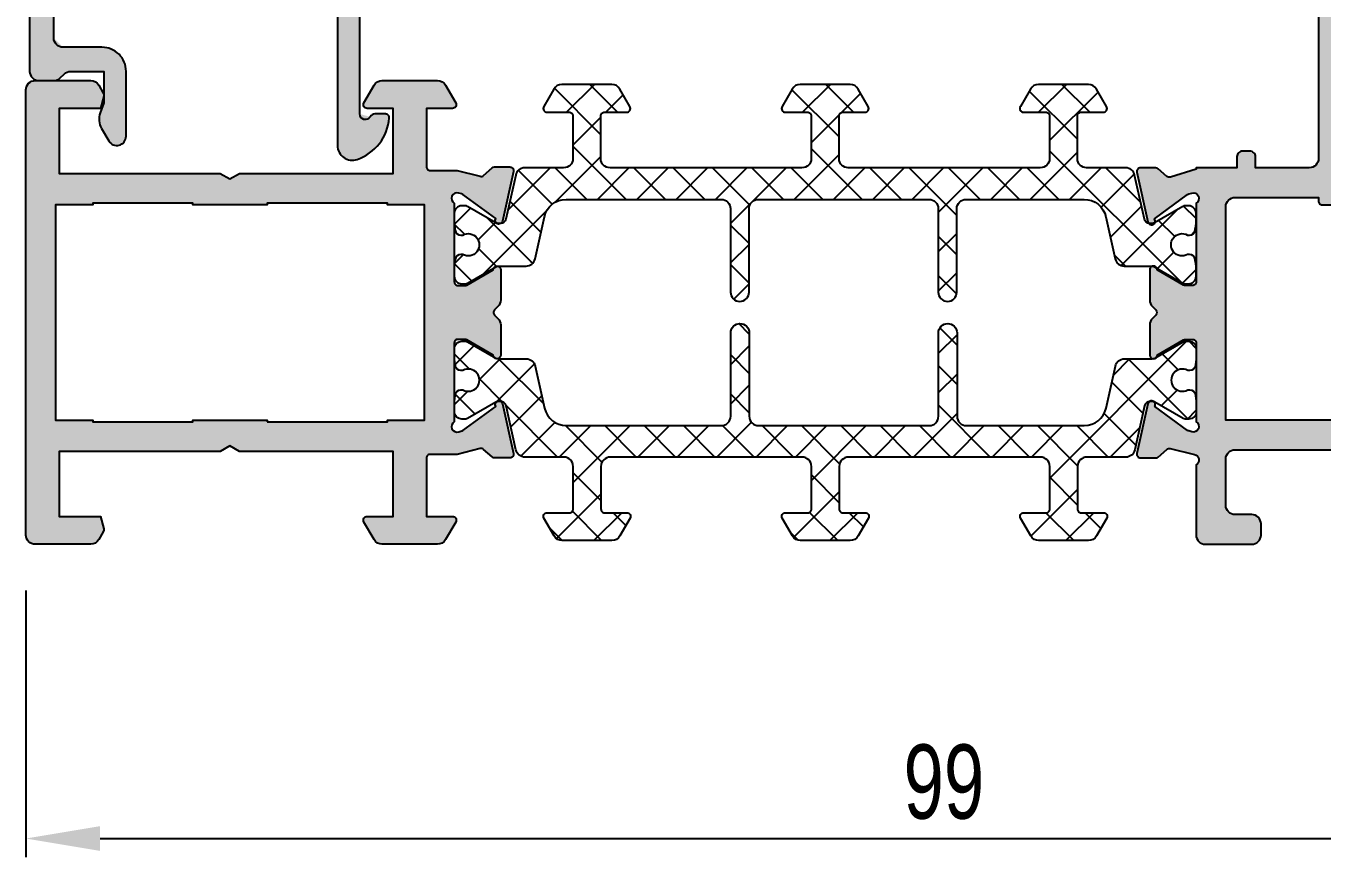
# Model space of a CAD drawing. Header units: millimetres. Extents: x -158 to 6343, y 4572 to 7765.
# Drawn here: x 2903 to 2972.9, y 5448.9 to 5493.7 of the extents above; entities that cross this region are included whole.
import ezdxf

# ---------------------------------------------------------------- set-up
doc = ezdxf.new("R2010")
doc.units = ezdxf.units.MM
doc.header["$LTSCALE"] = 0.2
for name, color, linetype in [('REYNAERS', 7, 'Continuous'), ('RI-DIMENSION', 7, 'Continuous'), ('RI-HATCH-P', 7, 'Continuous'), ('RI-HATCH-PI', 4, 'Continuous'), ('RI-PROFILE', 7, 'Continuous')]:
    doc.layers.add(name, color=color, linetype=linetype)
doc.styles.add('T7', font='arial.ttf', dxfattribs={"width": 0.7})
doc.dimstyles.new('SCHAAL1OP1', dxfattribs={"dimscale": 0, "dimtxt": 2, "dimasz": 2, "dimexe": 0.5, "dimexo": 1.5, "dimgap": 0.5, "dimtad": 1, "dimdec": 1, "dimzin": 9, "dimdsep": 46, "dimtxsty": 'T7', "dimcen": 2.5, "dimclrd": 256, "dimclre": 256, "dimclrt": 256, "dimadec": 1, "dimazin": 2, "dimtfac": 1, "dimtdec": 1, "dimtmove": 0, "dimatfit": 3, "dimfxl": 1, "dimtolj": 1, "dimtzin": 9, "dimlwd": -1, "dimlwe": -1, "dimarcsym": 0})

# ---------------------------------------------------------------- blocks, each defined once
blk = doc.blocks.new('0000773L')
at = {"layer": 'RI-HATCH-PI'}
h = blk.add_hatch(dxfattribs=at)
h.set_pattern_fill('_U', color=256, scale=1.5, angle=45, style=0, double=1, pattern_type=0)
h.set_pattern_definition([(45, (-101.2278, -306.572), (-1.06066, 1.06066), []), (135, (-101.2278, -306.572), (-1.06066, -1.06066), [])])
edge = h.paths.add_edge_path()
edge.add_line((-4.549, 23.604), (-4.549, 20))
edge.add_line((-4.549, 20), (-4.549, 14.4))
edge.add_arc((-4.049, 14.4), 0.5, 179.99991, 269.99991)
edge.add_line((-4.049, 13.9), (0.451, 13.9))
edge.add_arc((0.451, 13.4), 0.5, -0.00009, 89.99991, ccw=False)
edge.add_arc((0.451, 13.4), 0.5, 269.99991, 359.99991, ccw=False)
edge.add_line((0.451, 12.9), (-4.049, 12.9))
edge.add_arc((-4.05, 12.4), 0.5, 89.99848, 179.99849)
edge.add_line((-4.55, 12.4), (-4.55, 6.035))
edge.add_arc((-3.35, 6.035), 1.2, 179.99849, 257.50009)
edge.add_line((-3.609, 4.863), (-1.342, 4.36))
edge.add_arc((-1.451, 3.872), 0.5, 0.02212, 77.50009, ccw=False)
edge.add_line((-0.951, 3.872), (-0.95, 2.386))
edge.add_arc((-0.65, 2.386), 0.3, 180.00009, 210.00009)
edge.add_line((-0.91, 2.236), (-0.027, 0.706))
edge.add_arc((-0.2, 0.606), 0.2, 0.00009, 30.00009, ccw=False)
edge.add_line((0, 0.606), (0, 0.4))
edge.add_arc((-0.4, 0.4), 0.4, -89.99991, 0.00009, ccw=False)
edge.add_line((-0.4, 0), (-0.982, 0))
edge.add_arc((-0.982, 0.2), 0.2, 259.77791, 270.00009, ccw=False)
edge.add_arc((-2.1, -6), 6.1, 79.77791, 82.59369)
edge.add_arc((-1.275, 0.347), 0.3, 180.00009, 262.59369, ccw=False)
edge.add_line((-1.575, 0.347), (-1.575, 0.46))
edge.add_arc((-2.1, 0.75), 0.6, 331.04506, 568.95511)
edge.add_line((-2.625, 0.46), (-2.625, 0.347))
edge.add_arc((-2.925, 0.347), 0.3, -82.59352, 0.00009, ccw=False)
edge.add_arc((-2.1, -6), 6.1, 97.40648, 100.22227)
edge.add_arc((-3.218, 0.2), 0.2, 270.00009, 280.22227, ccw=False)
edge.add_line((-3.218, 0), (-3.8, 0))
edge.add_arc((-3.8, 0.4), 0.4, 180.00009, 270.00009, ccw=False)
edge.add_line((-4.2, 0.4), (-4.2, 0.606))
edge.add_arc((-4, 0.606), 0.2, 150.00009, 180.00009, ccw=False)
edge.add_line((-4.173, 0.706), (-3.29, 2.236))
edge.add_arc((-3.55, 2.386), 0.3, 330.00009, 360.00009)
edge.add_line((-3.25, 2.386), (-3.25, 2.495))
edge.add_arc((-3.55, 2.494), 0.3, 0.1146, 77.50009)
edge.add_line((-3.485, 2.787), (-5.859, 3.313))
edge.add_arc((-5.75, 3.801), 0.5, 180.00009, 257.50009, ccw=False)
edge.add_line((-6.25, 3.801), (-6.249, 5.899))
edge.add_arc((-6.749, 5.899), 0.5, 359.97393, 449.97393)
edge.add_line((-6.749, 6.399), (-9.049, 6.4))
edge.add_arc((-9.049, 6.2), 0.2, 90.00009, 180.00009)
edge.add_line((-9.249, 6.2), (-9.249, 5))
edge.add_arc((-9.449, 5), 0.2, -119.99991, 0.00009, ccw=False)
edge.add_line((-9.549, 4.827), (-10.499, 5.375))
edge.add_arc((-10.249, 5.808), 0.5, 180.00009, 240.00009, ccw=False)
edge.add_line((-10.749, 5.808), (-10.749, 8.492))
edge.add_arc((-10.249, 8.492), 0.5, 120.00009, 180.00009, ccw=False)
edge.add_line((-10.499, 8.925), (-9.549, 9.473))
edge.add_arc((-9.449, 9.3), 0.2, 0.00009, 120.00009, ccw=False)
edge.add_line((-9.249, 9.3), (-9.249, 8.1))
edge.add_arc((-9.049, 8.1), 0.2, 180.00009, 270.00009)
edge.add_line((-9.049, 7.9), (-6.749, 7.9))
edge.add_arc((-6.749, 8.4), 0.5, 270.00009, 360.00009)
edge.add_line((-6.249, 8.4), (-6.249, 18.75))
edge.add_arc((-6.749, 18.75), 0.5, 0.00009, 90.00009)
edge.add_line((-6.749, 19.25), (-9.049, 19.25))
edge.add_arc((-9.049, 19.05), 0.2, 90.00009, 180.00009)
edge.add_line((-9.249, 19.05), (-9.249, 17.85))
edge.add_arc((-9.449, 17.85), 0.2, -119.99991, 0.00009, ccw=False)
edge.add_line((-9.549, 17.677), (-10.499, 18.225))
edge.add_arc((-10.249, 18.658), 0.5, 180.00009, 240.00009, ccw=False)
edge.add_line((-10.749, 18.658), (-10.749, 20))
edge.add_line((-10.749, 20), (-10.749, 21.342))
edge.add_arc((-10.249, 21.342), 0.5, 119.99991, 179.99991, ccw=False)
edge.add_line((-10.499, 21.775), (-9.549, 22.323))
edge.add_arc((-9.449, 22.15), 0.2, -0.00009, 119.99991, ccw=False)
edge.add_line((-9.249, 22.15), (-9.249, 20.95))
edge.add_arc((-9.049, 20.95), 0.2, 179.99991, 269.99991)
edge.add_line((-9.049, 20.75), (-6.749, 20.75))
edge.add_arc((-6.749, 21.25), 0.5, 269.99991, 359.99991)
edge.add_line((-6.249, 21.25), (-6.249, 31.6))
edge.add_arc((-6.749, 31.6), 0.5, 359.99991, 449.99991)
edge.add_line((-6.749, 32.1), (-9.049, 32.1))
edge.add_arc((-9.049, 31.9), 0.2, 89.99991, 179.99991)
edge.add_line((-9.249, 31.9), (-9.249, 30.7))
edge.add_arc((-9.449, 30.7), 0.2, 239.99991, 359.99991, ccw=False)
edge.add_line((-9.549, 30.527), (-10.499, 31.075))
edge.add_arc((-10.249, 31.508), 0.5, 179.99991, 239.99991, ccw=False)
edge.add_line((-10.749, 31.508), (-10.749, 34.192))
edge.add_arc((-10.249, 34.192), 0.5, 119.99991, 179.99991, ccw=False)
edge.add_line((-10.499, 34.625), (-9.549, 35.173))
edge.add_arc((-9.449, 35), 0.2, -0.00009, 119.99991, ccw=False)
edge.add_line((-9.249, 35), (-9.249, 33.8))
edge.add_arc((-9.049, 33.8), 0.2, 179.99991, 269.99991)
edge.add_line((-9.049, 33.6), (-6.75, 33.6))
edge.add_arc((-6.75, 34.1), 0.5, 269.99993, 359.99993)
edge.add_line((-6.25, 34.1), (-6.25, 36.199))
edge.add_arc((-5.75, 36.199), 0.5, 102.49991, 179.99991, ccw=False)
edge.add_line((-5.859, 36.687), (-3.485, 37.213))
edge.add_arc((-3.55, 37.506), 0.3, 282.49991, 359.8854)
edge.add_line((-3.25, 37.506), (-3.25, 37.614))
edge.add_arc((-3.55, 37.614), 0.3, 359.99991, 389.99991)
edge.add_line((-3.29, 37.764), (-4.173, 39.294))
edge.add_arc((-4, 39.394), 0.2, 179.99991, 209.99991, ccw=False)
edge.add_line((-4.2, 39.394), (-4.2, 39.6))
edge.add_arc((-3.8, 39.6), 0.4, 89.99991, 179.99991, ccw=False)
edge.add_line((-3.8, 40), (-3.218, 40))
edge.add_arc((-3.218, 39.8), 0.2, 79.77773, 89.99991, ccw=False)
edge.add_arc((-2.1, 46), 6.1, 259.77773, 262.59352)
edge.add_arc((-2.925, 39.654), 0.3, -0.00009, 82.59352, ccw=False)
edge.add_line((-2.625, 39.654), (-2.625, 39.541))
edge.add_arc((-2.1, 39.25), 0.6, 151.04489, 388.95494)
edge.add_line((-1.575, 39.541), (-1.575, 39.654))
edge.add_arc((-1.275, 39.654), 0.3, 97.40631, 179.99991, ccw=False)
edge.add_arc((-2.1, 46), 6.1, 277.40631, 280.22209)
edge.add_arc((-0.982, 39.8), 0.2, 89.99991, 100.22209, ccw=False)
edge.add_line((-0.982, 40), (-0.4, 40))
edge.add_arc((-0.4, 39.6), 0.4, -0.00009, 89.99991, ccw=False)
edge.add_line((0, 39.6), (0, 39.394))
edge.add_arc((-0.2, 39.394), 0.2, 329.99991, 359.99991, ccw=False)
edge.add_line((-0.027, 39.294), (-0.91, 37.764))
edge.add_arc((-0.65, 37.614), 0.3, 149.99991, 179.99991)
edge.add_line((-0.95, 37.614), (-0.95, 36.128))
edge.add_arc((-1.45, 36.128), 0.5, 282.49991, 359.98197, ccw=False)
edge.add_line((-1.342, 35.64), (-3.609, 35.137))
edge.add_arc((-3.35, 33.966), 1.2, 102.49991, 180.00097)
edge.add_line((-4.55, 33.966), (-4.549, 25.604))
edge.add_arc((-4.049, 25.604), 0.5, 180.00097, 270.00097)
edge.add_line((-4.049, 25.104), (0.451, 25.104))
edge.add_arc((0.451, 24.604), 0.5, -0.00009, 89.99991, ccw=False)
edge.add_arc((0.451, 24.604), 0.5, 269.99991, 359.99991, ccw=False)
edge.add_line((0.451, 24.104), (-4.049, 24.104))
edge.add_arc((-4.049, 23.604), 0.5, 89.99991, 179.99991)
at = {"layer": 'RI-PROFILE', "transparency": 33554687}
blk.add_lwpolyline([(-4.549, 23.604), (-4.549, 20), (-4.549, 14.4, 0.414214), (-4.049, 13.9), (0.451, 13.9, -0.414214), (0.951, 13.4, -0.414214), (0.451, 12.9), (-4.049, 12.9, 0.414214), (-4.55, 12.4), (-4.55, 6.035, 0.351673), (-3.609, 4.863), (-1.342, 4.36, -0.351557), (-0.951, 3.872), (-0.95, 2.386, 0.131652), (-0.91, 2.236), (-0.027, 0.706, -0.131652), (0, 0.606), (0, 0.4, -0.414214), (-0.4, 0), (-0.982, 0, -0.044632), (-1.017, 0.003, 0.012287), (-1.314, 0.049, -0.37684), (-1.575, 0.347), (-1.575, 0.46, 1.69614), (-2.625, 0.46), (-2.625, 0.347, -0.37684), (-2.886, 0.049, 0.012287), (-3.183, 0.003, -0.044632), (-3.218, 0), (-3.8, 0, -0.414214), (-4.2, 0.4), (-4.2, 0.606, -0.131652), (-4.173, 0.706), (-3.29, 2.236, 0.131652), (-3.25, 2.386), (-3.25, 2.495, 0.351104), (-3.485, 2.787), (-5.859, 3.313, -0.351665), (-6.25, 3.801), (-6.249, 5.899, 0.414214), (-6.749, 6.399), (-9.049, 6.4, 0.414214), (-9.249, 6.2), (-9.249, 5, -0.57735), (-9.549, 4.827), (-10.499, 5.375, -0.267949), (-10.749, 5.808), (-10.749, 8.492, -0.267949), (-10.499, 8.925), (-9.549, 9.473, -0.57735), (-9.249, 9.3), (-9.249, 8.1, 0.414214), (-9.049, 7.9), (-6.749, 7.9, 0.414214), (-6.249, 8.4), (-6.249, 18.75, 0.414214), (-6.749, 19.25), (-9.049, 19.25, 0.414214), (-9.249, 19.05), (-9.249, 17.85, -0.57735), (-9.549, 17.677), (-10.499, 18.225, -0.267949), (-10.749, 18.658), (-10.749, 20), (-10.749, 21.342, -0.267949), (-10.499, 21.775), (-9.549, 22.323, -0.57735), (-9.249, 22.15), (-9.249, 20.95, 0.414214), (-9.049, 20.75), (-6.749, 20.75, 0.414214), (-6.249, 21.25), (-6.249, 31.6, 0.414214), (-6.749, 32.1), (-9.049, 32.1, 0.414214), (-9.249, 31.9), (-9.249, 30.7, -0.57735), (-9.549, 30.527), (-10.499, 31.075, -0.267949), (-10.749, 31.508), (-10.749, 34.192, -0.267949), (-10.499, 34.625), (-9.549, 35.173, -0.57735), (-9.249, 35), (-9.249, 33.8, 0.414214), (-9.049, 33.6), (-6.75, 33.6, 0.414214), (-6.25, 34.1), (-6.25, 36.199, -0.351665), (-5.859, 36.687), (-3.485, 37.213, 0.351104), (-3.25, 37.506), (-3.25, 37.614, 0.131652), (-3.29, 37.764), (-4.173, 39.294, -0.131652), (-4.2, 39.394), (-4.2, 39.6, -0.414214), (-3.8, 40), (-3.218, 40, -0.044632), (-3.183, 39.997, 0.012287), (-2.886, 39.951, -0.37684), (-2.625, 39.654), (-2.625, 39.541, 1.69614), (-1.575, 39.541), (-1.575, 39.654, -0.37684), (-1.314, 39.951, 0.012287), (-1.017, 39.997, -0.044632), (-0.982, 40), (-0.4, 40, -0.414214), (0, 39.6), (0, 39.394, -0.131652), (-0.027, 39.294), (-0.91, 37.764, 0.131652), (-0.95, 37.614), (-0.95, 36.128, -0.351577), (-1.342, 35.64), (-3.609, 35.137, 0.35167), (-4.55, 33.966), (-4.549, 25.604, 0.414214), (-4.049, 25.104), (0.451, 25.104, -0.414214), (0.951, 24.604, -0.414214), (0.451, 24.104), (-4.049, 24.104, 0.414214)], format="xyb", close=True, dxfattribs=at)
blk = doc.blocks.new('0000773R')
at = {"layer": 'RI-HATCH-PI'}
h = blk.add_hatch(dxfattribs=at)
h.set_pattern_fill('_U', color=256, scale=1.5, angle=225, style=0, double=1, pattern_type=0)
h.set_pattern_definition([(225, (101.2278, 346.5722), (1.06066, -1.06066), []), (315, (101.2278, 346.5722), (1.06066, 1.06066), [])])
edge = h.paths.add_edge_path()
edge.add_line((4.549, 16.397), (4.549, 20))
edge.add_line((4.549, 20), (4.549, 25.6))
edge.add_arc((4.049, 25.6), 0.5, 359.99991, 449.99991)
edge.add_line((4.049, 26.1), (-0.451, 26.1))
edge.add_arc((-0.451, 26.6), 0.5, 179.99991, 269.99991, ccw=False)
edge.add_arc((-0.451, 26.6), 0.5, 89.99991, 179.99991, ccw=False)
edge.add_line((-0.451, 27.1), (4.049, 27.1))
edge.add_arc((4.05, 27.6), 0.5, 269.99848, 359.99849)
edge.add_line((4.55, 27.6), (4.55, 33.966))
edge.add_arc((3.35, 33.966), 1.2, 359.99849, 437.50009)
edge.add_line((3.609, 35.137), (1.342, 35.64))
edge.add_arc((1.451, 36.128), 0.5, 180.02212, 257.50009, ccw=False)
edge.add_line((0.951, 36.128), (0.95, 37.614))
edge.add_arc((0.65, 37.614), 0.3, 0.00009, 30.00009)
edge.add_line((0.91, 37.764), (0.027, 39.294))
edge.add_arc((0.2, 39.394), 0.2, 180.00009, 210.00009, ccw=False)
edge.add_line((0, 39.394), (0, 39.6))
edge.add_arc((0.4, 39.6), 0.4, 90.00009, 180.00009, ccw=False)
edge.add_line((0.4, 40), (0.982, 40))
edge.add_arc((0.982, 39.8), 0.2, 79.77791, 90.00009, ccw=False)
edge.add_arc((2.1, 46), 6.1, 259.77791, 262.59369)
edge.add_arc((1.275, 39.654), 0.3, 0.00009, 82.59369, ccw=False)
edge.add_line((1.575, 39.654), (1.575, 39.541))
edge.add_arc((2.1, 39.25), 0.6, 151.04506, 388.95511)
edge.add_line((2.625, 39.541), (2.625, 39.654))
edge.add_arc((2.925, 39.654), 0.3, 97.40648, 180.00009, ccw=False)
edge.add_arc((2.1, 46), 6.1, 277.40648, 280.22227)
edge.add_arc((3.218, 39.8), 0.2, 90.00009, 100.22227, ccw=False)
edge.add_line((3.218, 40), (3.8, 40))
edge.add_arc((3.8, 39.6), 0.4, 0.00009, 90.00009, ccw=False)
edge.add_line((4.2, 39.6), (4.2, 39.394))
edge.add_arc((4, 39.394), 0.2, -29.99991, 0.00009, ccw=False)
edge.add_line((4.173, 39.294), (3.29, 37.764))
edge.add_arc((3.55, 37.614), 0.3, 150.00009, 180.00009)
edge.add_line((3.25, 37.614), (3.25, 37.506))
edge.add_arc((3.55, 37.506), 0.3, 180.1146, 257.50009)
edge.add_line((3.485, 37.213), (5.859, 36.687))
edge.add_arc((5.75, 36.199), 0.5, 0.00009, 77.50009, ccw=False)
edge.add_line((6.25, 36.199), (6.249, 34.101))
edge.add_arc((6.749, 34.101), 0.5, 179.97393, 269.97393)
edge.add_line((6.749, 33.601), (9.049, 33.6))
edge.add_arc((9.049, 33.8), 0.2, 270.00009, 360.00009)
edge.add_line((9.249, 33.8), (9.249, 35))
edge.add_arc((9.449, 35), 0.2, 60.00009, 180.00009, ccw=False)
edge.add_line((9.549, 35.173), (10.499, 34.625))
edge.add_arc((10.249, 34.192), 0.5, 0.00009, 60.00009, ccw=False)
edge.add_line((10.749, 34.192), (10.749, 31.508))
edge.add_arc((10.249, 31.508), 0.5, -59.99991, 0.00009, ccw=False)
edge.add_line((10.499, 31.075), (9.549, 30.527))
edge.add_arc((9.449, 30.7), 0.2, 180.00009, 300.00009, ccw=False)
edge.add_line((9.249, 30.7), (9.249, 31.9))
edge.add_arc((9.049, 31.9), 0.2, 0.00009, 90.00009)
edge.add_line((9.049, 32.1), (6.749, 32.1))
edge.add_arc((6.749, 31.6), 0.5, 90.00009, 180.00009)
edge.add_line((6.249, 31.6), (6.249, 21.25))
edge.add_arc((6.749, 21.25), 0.5, 180.00009, 270.00009)
edge.add_line((6.749, 20.75), (9.049, 20.75))
edge.add_arc((9.049, 20.95), 0.2, 270.00009, 360.00009)
edge.add_line((9.249, 20.95), (9.249, 22.15))
edge.add_arc((9.449, 22.15), 0.2, 60.00009, 180.00009, ccw=False)
edge.add_line((9.549, 22.323), (10.499, 21.775))
edge.add_arc((10.249, 21.342), 0.5, 0.00009, 60.00009, ccw=False)
edge.add_line((10.749, 21.342), (10.749, 20))
edge.add_line((10.749, 20), (10.749, 18.658))
edge.add_arc((10.249, 18.658), 0.5, 299.99991, 359.99991, ccw=False)
edge.add_line((10.499, 18.225), (9.549, 17.677))
edge.add_arc((9.449, 17.85), 0.2, 179.99991, 299.99991, ccw=False)
edge.add_line((9.249, 17.85), (9.249, 19.05))
edge.add_arc((9.049, 19.05), 0.2, 359.99991, 449.99991)
edge.add_line((9.049, 19.25), (6.749, 19.25))
edge.add_arc((6.749, 18.75), 0.5, 89.99991, 179.99991)
edge.add_line((6.249, 18.75), (6.249, 8.4))
edge.add_arc((6.749, 8.4), 0.5, 179.99991, 269.99991)
edge.add_line((6.749, 7.9), (9.049, 7.9))
edge.add_arc((9.049, 8.1), 0.2, 269.99991, 359.99991)
edge.add_line((9.249, 8.1), (9.249, 9.3))
edge.add_arc((9.449, 9.3), 0.2, 59.99991, 179.99991, ccw=False)
edge.add_line((9.549, 9.473), (10.499, 8.925))
edge.add_arc((10.249, 8.492), 0.5, -0.00009, 59.99991, ccw=False)
edge.add_line((10.749, 8.492), (10.749, 5.808))
edge.add_arc((10.249, 5.808), 0.5, 299.99991, 359.99991, ccw=False)
edge.add_line((10.499, 5.375), (9.549, 4.827))
edge.add_arc((9.449, 5), 0.2, 179.99991, 299.99991, ccw=False)
edge.add_line((9.249, 5), (9.249, 6.2))
edge.add_arc((9.049, 6.2), 0.2, 359.99991, 449.99991)
edge.add_line((9.049, 6.4), (6.75, 6.4))
edge.add_arc((6.75, 5.9), 0.5, 89.99993, 179.99993)
edge.add_line((6.25, 5.9), (6.25, 3.801))
edge.add_arc((5.75, 3.801), 0.5, 282.49991, 359.99991, ccw=False)
edge.add_line((5.859, 3.313), (3.485, 2.787))
edge.add_arc((3.55, 2.494), 0.3, 102.49991, 179.8854)
edge.add_line((3.25, 2.495), (3.25, 2.386))
edge.add_arc((3.55, 2.386), 0.3, 179.99991, 209.99991)
edge.add_line((3.29, 2.236), (4.173, 0.706))
edge.add_arc((4, 0.606), 0.2, -0.00009, 29.99991, ccw=False)
edge.add_line((4.2, 0.606), (4.2, 0.4))
edge.add_arc((3.8, 0.4), 0.4, 269.99991, 359.99991, ccw=False)
edge.add_line((3.8, 0), (3.218, 0))
edge.add_arc((3.218, 0.2), 0.2, 259.77773, 269.99991, ccw=False)
edge.add_arc((2.1, -6), 6.1, 79.77773, 82.59352)
edge.add_arc((2.925, 0.347), 0.3, 179.99991, 262.59352, ccw=False)
edge.add_line((2.625, 0.347), (2.625, 0.46))
edge.add_arc((2.1, 0.75), 0.6, 331.04489, 568.95494)
edge.add_line((1.575, 0.46), (1.575, 0.347))
edge.add_arc((1.275, 0.347), 0.3, 277.40631, 359.99991, ccw=False)
edge.add_arc((2.1, -6), 6.1, 97.40631, 100.22209)
edge.add_arc((0.982, 0.2), 0.2, 269.99991, 280.22209, ccw=False)
edge.add_line((0.982, 0), (0.4, 0))
edge.add_arc((0.4, 0.4), 0.4, 179.99991, 269.99991, ccw=False)
edge.add_line((0, 0.4), (0, 0.606))
edge.add_arc((0.2, 0.606), 0.2, 149.99991, 179.99991, ccw=False)
edge.add_line((0.027, 0.706), (0.91, 2.236))
edge.add_arc((0.65, 2.386), 0.3, 329.99991, 359.99991)
edge.add_line((0.95, 2.386), (0.95, 3.872))
edge.add_arc((1.45, 3.872), 0.5, 102.49991, 179.98197, ccw=False)
edge.add_line((1.342, 4.36), (3.609, 4.863))
edge.add_arc((3.35, 6.035), 1.2, 282.49991, 360.00097)
edge.add_line((4.55, 6.035), (4.549, 14.397))
edge.add_arc((4.049, 14.397), 0.5, 0.00097, 90.00097)
edge.add_line((4.049, 14.897), (-0.451, 14.897))
edge.add_arc((-0.451, 15.397), 0.5, 179.99991, 269.99991, ccw=False)
edge.add_arc((-0.451, 15.397), 0.5, 89.99991, 179.99991, ccw=False)
edge.add_line((-0.451, 15.897), (4.049, 15.897))
edge.add_arc((4.049, 16.397), 0.5, 269.99991, 359.99991)
at = {"layer": 'RI-PROFILE', "transparency": 33554687}
blk.add_lwpolyline([(4.549, 16.397), (4.549, 20), (4.549, 25.6, 0.414214), (4.049, 26.1), (-0.451, 26.1, -0.414214), (-0.951, 26.6, -0.414214), (-0.451, 27.1), (4.049, 27.1, 0.414214), (4.55, 27.6), (4.55, 33.966, 0.351673), (3.609, 35.137), (1.342, 35.64, -0.351557), (0.951, 36.128), (0.95, 37.614, 0.131652), (0.91, 37.764), (0.027, 39.294, -0.131652), (0, 39.394), (0, 39.6, -0.414214), (0.4, 40), (0.982, 40, -0.044632), (1.017, 39.997, 0.012287), (1.314, 39.951, -0.37684), (1.575, 39.654), (1.575, 39.541, 1.69614), (2.625, 39.541), (2.625, 39.654, -0.37684), (2.886, 39.951, 0.012287), (3.183, 39.997, -0.044632), (3.218, 40), (3.8, 40, -0.414214), (4.2, 39.6), (4.2, 39.394, -0.131652), (4.173, 39.294), (3.29, 37.764, 0.131652), (3.25, 37.614), (3.25, 37.506, 0.351104), (3.485, 37.213), (5.859, 36.687, -0.351665), (6.25, 36.199), (6.249, 34.101, 0.414214), (6.749, 33.601), (9.049, 33.6, 0.414214), (9.249, 33.8), (9.249, 35, -0.57735), (9.549, 35.173), (10.499, 34.625, -0.267949), (10.749, 34.192), (10.749, 31.508, -0.267949), (10.499, 31.075), (9.549, 30.527, -0.57735), (9.249, 30.7), (9.249, 31.9, 0.414214), (9.049, 32.1), (6.749, 32.1, 0.414214), (6.249, 31.6), (6.249, 21.25, 0.414214), (6.749, 20.75), (9.049, 20.75, 0.414214), (9.249, 20.95), (9.249, 22.15, -0.57735), (9.549, 22.323), (10.499, 21.775, -0.267949), (10.749, 21.342), (10.749, 20), (10.749, 18.658, -0.267949), (10.499, 18.225), (9.549, 17.677, -0.57735), (9.249, 17.85), (9.249, 19.05, 0.414214), (9.049, 19.25), (6.749, 19.25, 0.414214), (6.249, 18.75), (6.249, 8.4, 0.414214), (6.749, 7.9), (9.049, 7.9, 0.414214), (9.249, 8.1), (9.249, 9.3, -0.57735), (9.549, 9.473), (10.499, 8.925, -0.267949), (10.749, 8.492), (10.749, 5.808, -0.267949), (10.499, 5.375), (9.549, 4.827, -0.57735), (9.249, 5), (9.249, 6.2, 0.414214), (9.049, 6.4), (6.75, 6.4, 0.414214), (6.25, 5.9), (6.25, 3.801, -0.351665), (5.859, 3.313), (3.485, 2.787, 0.351104), (3.25, 2.495), (3.25, 2.386, 0.131652), (3.29, 2.236), (4.173, 0.706, -0.131652), (4.2, 0.606), (4.2, 0.4, -0.414214), (3.8, 0), (3.218, 0, -0.044632), (3.183, 0.003, 0.012287), (2.886, 0.049, -0.37684), (2.625, 0.347), (2.625, 0.46, 1.69614), (1.575, 0.46), (1.575, 0.347, -0.37684), (1.314, 0.049, 0.012287), (1.017, 0.003, -0.044632), (0.982, 0), (0.4, 0, -0.414214), (0, 0.4), (0, 0.606, -0.131652), (0.027, 0.706), (0.91, 2.236, 0.131652), (0.95, 2.386), (0.95, 3.872, -0.351577), (1.342, 4.36), (3.609, 4.863, 0.35167), (4.55, 6.035), (4.549, 14.397, 0.414214), (4.049, 14.897), (-0.451, 14.897, -0.414214), (-0.951, 15.397, -0.414214), (-0.451, 15.897), (4.049, 15.897, 0.414214)], format="xyb", close=True, dxfattribs=at)
blk = doc.blocks.new('4I30136')
at = {"layer": 'RI-PROFILE'}
blk.add_lwpolyline([(1.773, -2.354), (1.592, -2.173, 0.414214), (1.309, -2.173), (1.128, -2.354, -0.198912), (0.775, -2.5), (-0.85, -2.5, -1), (-0.85, -2.1), (-0.027, -0.674, 0.131652), (0, -0.574), (0, -0.2, 0.414214), (-0.2, 0), (-4.44, 0, 0.892534), (-4.987, -0.238), (-4.938, -0.397, 0.083094), (-4.909, -0.456), (-3.619, -2.231, -1.178332), (-3.472, -2.597), (-6.151, -3.191, -0.479656), (-6.395, -2.996), (-6.395, -2.172, -0.185256), (-6.343, -2.038), (-5.932, -1.581, 0.263193), (-5.89, -1.389), (-6.2, -0.15), (-6.2, 1.3, 0.414214), (-6.4, 1.5), (-9.55, 1.5), (-9.55, 0.1, -0.57735), (-9.85, -0.074), (-10.8, 0.475, -0.267949), (-11.05, 0.908), (-11.05, 3.891, -0.267949), (-10.8, 4.324), (-9.85, 4.873, -0.57735), (-9.55, 4.7), (-9.55, 3.3), (-6.05, 3.3), (-6.05, 11.58), (-5.75, 12.1), (-6.05, 12.619), (-6.05, 21.3), (-9.55, 21.3), (-9.55, 19.086), (-10.219, 18.906, -0.198912), (-10.371, 18.926), (-10.8, 19.174, -0.267949), (-11.05, 19.607), (-11.05, 22.6, -0.414214), (-10.55, 23.1), (13.45, 23.1, -0.414214), (13.95, 22.6), (13.95, 19.607, -0.267949), (13.7, 19.174), (13.272, 18.926, -0.198912), (13.12, 18.906), (12.45, 19.086), (12.45, 21.3), (8.95, 21.3), (8.95, 12.619), (8.65, 12.1), (8.95, 11.58), (8.95, 3.3), (12.45, 3.3), (12.45, 4.7, -0.57735), (12.75, 4.873), (13.7, 4.324, -0.267949), (13.95, 3.891), (13.95, 0.908, -0.267949), (13.7, 0.475), (12.75, -0.074, -0.57735), (12.45, 0.1), (12.45, 1.5), (9.301, 1.5, 0.414214), (9.101, 1.3), (9.101, -0.15), (8.791, -1.389, 0.263193), (8.833, -1.581), (9.244, -2.038, -0.185256), (9.296, -2.172), (9.296, -2.996, -0.479656), (9.052, -3.191), (6.373, -2.597, -1.178332), (6.52, -2.231), (7.81, -0.456, 0.083094), (7.839, -0.397), (7.888, -0.238, 0.892534), (7.341, 0), (3.101, 0, 0.414214), (2.901, -0.2), (2.901, -0.574, 0.131652), (2.928, -0.674), (3.751, -2.1, -1), (3.751, -2.5), (2.126, -2.5, -0.198912)], format="xyb", close=True, dxfattribs=at)
blk.add_lwpolyline([(-4.45, 10.1), (-4.45, 3.6), (-4.35, 3.6), (-4.35, 1.6), (7.25, 1.6), (7.25, 3.6), (7.35, 3.6), (7.35, 10.1), (7.25, 10.1), (7.25, 14.1), (7.35, 14.1), (7.35, 19.5), (7.25, 19.5), (7.25, 21.5), (-4.35, 21.5), (-4.35, 19.5), (-4.45, 19.5), (-4.45, 14.1), (-4.35, 14.1), (-4.35, 10.1)], close=True, dxfattribs=at)
blk = doc.blocks.new('4E30236')
at = {"layer": 'RI-PROFILE'}
for points in [[(28.437, 36.138, -0.892534), (27.891, 35.9), (23.651, 35.9, -0.414214), (23.45, 36.1), (23.45, 36.473, -0.131652), (23.477, 36.573), (24.301, 38, 1.000004), (24.301, 38.4), (22.676, 38.4, 0.198912), (22.322, 38.253), (22.141, 38.073, -0.414213), (21.859, 38.073), (21.678, 38.253, 0.198912), (21.324, 38.4), (19.699, 38.4, 1), (19.699, 38), (20.523, 36.573, -0.131652), (20.55, 36.473), (20.55, 36.1, -0.414214), (20.35, 35.9), (16.109, 35.9, -0.892534), (15.563, 36.138), (15.611, 36.297, -0.083094), (15.641, 36.356), (16.93, 38.131, 1.178332), (17.077, 38.497), (14.398, 39.091, 0.479656), (14.155, 38.896), (14.155, 38.072, 0.185256), (14.206, 37.938), (14.617, 37.481, -0.247811), (14.663, 37.3), (14.341, 35.979, -0.676473), (13.79, 35.9), (10, 35.9, 0.414214), (9.5, 35.4), (9.5, 32.9, 0.414214), (10, 32.4), (10.6, 32.4, 0.414214), (11.1, 32.9), (11.1, 33.8, -0.414214), (11.6, 34.3), (14.1, 34.3, -0.414214), (14.6, 33.8), (14.6, 12.5, -0.414214), (14.1, 12), (7.9, 12), (6.1, 12, 0.414214), (5.7, 11.6), (5.7, 11.2), (6.7, 11.2), (6.7, 9.5, -0.414214), (6.2, 9), (1.7, 9, -0.414214), (1.2, 9.5), (1.2, 11.2), (2.2, 11.2), (2.2, 11.6, 0.414214), (1.8, 12), (0.5, 12, 0.414214), (0, 11.5), (0, 0.5, 0.414214), (0.5, 0), (30.777, 0, 0.295071), (31.233, 0.295), (41.369, 22.805, -0.295071), (41.825, 23.1), (47.5, 23.1, 0.414214), (48, 23.6), (48, 33.2, 0.414214), (47.5, 33.7), (46.2, 33.7, 0.414214), (45.8, 33.3), (45.8, 32.9), (46.8, 32.9), (46.8, 31.2, -0.414214), (46.3, 30.7), (41.8, 30.7, -0.414214), (41.3, 31.2), (41.3, 32.9), (42.3, 32.9), (42.3, 33.3, 0.414214), (41.9, 33.7), (39.9, 33.7, 0.414214), (39.4, 33.2), (39.4, 32.7), (40.3, 32.7), (40.3, 29.8, -0.414214), (39.8, 29.3), (30.3, 29.3, -0.414214), (29.8, 29.8), (29.8, 32.7), (30.4, 32.7, 0.414214), (30.7, 33), (30.7, 33.4, 0.414214), (30.4, 33.7), (29.8, 33.7), (29.8, 35.9), (29.72, 35.9), (29.296, 37.289, -0.263193), (29.338, 37.481), (29.749, 37.938, 0.185256), (29.8, 38.072), (29.8, 38.896, 0.479656), (29.557, 39.091), (26.878, 38.497, 1.292773), (27.054, 38.152), (28.359, 36.356, -0.083094), (28.389, 36.297)], [(27.8, 29.1), (27.8, 27.9, 0.414214), (28, 27.7), (40.3, 27.7, 0.414214), (41.3, 28.7), (41.3, 28.8, -0.414214), (41.8, 29.3), (46.4, 29.3), (46.4, 25.2, -0.414214), (45.9, 24.7), (40.79, 24.7, 0.295071), (40.334, 24.405), (30.929, 3.518, -0.808046), (29.4, 3.847), (29.4, 5.2, 0.414214), (28.4, 6.2), (27.8, 6.2), (27.8, 1.6), (16.2, 1.6), (16.2, 34.3), (27.7, 34.3, -0.414214), (28.2, 33.8), (28.2, 29.3), (28, 29.3, 0.414214)], [(8.3, 9.1, -0.414214), (6.8, 7.6), (2.1, 7.6, 0.414214), (1.6, 7.1), (1.6, 2.1, 0.414214), (2.1, 1.6), (14.1, 1.6, 0.414214), (14.6, 2.1), (14.6, 9.9, 0.414214), (14.1, 10.4), (8.3, 10.4)]]:
    blk.add_lwpolyline(points, format="xyb", close=True, dxfattribs=at)
blk = doc.blocks.new('4030236B')
for name, p in [('4I30136', (20.55, 75.9)), ('0000773L', (20.449, 35.893)), ('4E30236', (0, 0))]:
    blk.add_blockref(name, p)
at = {"xscale": -1, "rotation": 180}
blk.add_blockref('0000773R', (23.548, 75.904), dxfattribs=at)
blk = doc.blocks.new('4030236 NL')
at = {"layer": 'REYNAERS'}
h = blk.add_hatch(color=256, dxfattribs=at)
h.dxf.hatch_style = 1
edge = h.paths.add_edge_path()
edge.add_arc((18.65, 36.049), 0.3, -150, 17, ccw=False)
edge.add_line((18.391, 35.899), (14.151, 35.899))
edge.add_arc((14.151, 36.099), 0.2, 180, 270, ccw=False)
edge.add_line((13.95, 36.099), (13.95, 36.473))
edge.add_arc((14.15, 36.473), 0.2, 150, 180, ccw=False)
edge.add_line((13.977, 36.573), (14.801, 37.999))
edge.add_arc((14.801, 38.199), 0.2, 269.99951, 450)
edge.add_line((14.801, 38.399), (13.176, 38.399))
edge.add_arc((13.176, 37.899), 0.5, 90, 134.99998)
edge.add_line((12.822, 38.253), (12.641, 38.072))
edge.add_arc((12.5, 38.213), 0.2, 225, 314.99998, ccw=False)
edge.add_line((12.359, 38.072), (12.178, 38.253))
edge.add_arc((11.824, 37.899), 0.5, 45, 90)
edge.add_line((11.824, 38.399), (10.199, 38.399))
edge.add_arc((10.199, 38.199), 0.2, 90, 270)
edge.add_line((10.199, 37.999), (11.023, 36.573))
edge.add_arc((10.849, 36.473), 0.2, 0, 30, ccw=False)
edge.add_line((11.049, 36.473), (11.049, 36.099))
edge.add_arc((10.849, 36.099), 0.2, -90, 0, ccw=False)
edge.add_line((10.849, 35.899), (6.609, 35.899))
edge.add_arc((6.349, 36.049), 0.3, 163, 330, ccw=False)
edge.add_line((6.063, 36.137), (6.111, 36.296))
edge.add_arc((6.303, 36.238), 0.2, 144, 163, ccw=False)
edge.add_line((6.141, 36.355), (7.43, 38.13))
edge.add_arc((7.534, 38.301), 0.2, 238.77942, 437.5)
edge.add_line((7.577, 38.496), (4.898, 39.09))
edge.add_arc((4.855, 38.895), 0.2, 77.5, 180)
edge.add_line((4.655, 38.895), (4.655, 38.071))
edge.add_arc((4.855, 38.071), 0.2, 180, 221.98169)
edge.add_line((4.706, 37.937), (5.117, 37.48))
edge.add_arc((4.968, 37.346), 0.2, -13.69081, 41.98169, ccw=False)
edge.add_line((5.163, 37.299), (4.841, 35.978))
edge.add_arc((4.549, 36.049), 0.3, 210, 346.30919, ccw=False)
edge.add_line((4.29, 35.899), (0.5, 35.899))
edge.add_arc((0.5, 35.399), 0.5, 90, 180)
edge.add_line((0, 35.399), (0, 32.899))
edge.add_arc((0.5, 32.899), 0.5, 180, 270)
edge.add_line((0.5, 32.399), (1.1, 32.399))
edge.add_arc((1.1, 32.899), 0.5, 270, 360)
edge.add_line((1.6, 32.899), (1.6, 33.799))
edge.add_arc((2.1, 33.799), 0.5, 90, 180, ccw=False)
edge.add_line((2.1, 34.299), (4.6, 34.299))
edge.add_arc((4.6, 33.799), 0.5, 0, 90, ccw=False)
edge.add_line((5.1, 33.799), (5.1, 12.499))
edge.add_arc((4.6, 12.499), 0.5, -90, 0, ccw=False)
edge.add_line((4.6, 11.999), (-1.6, 11.999))
edge.add_line((-1.6, 11.999), (-3.4, 11.999))
edge.add_arc((-3.4, 11.599), 0.4, 90, 180)
edge.add_line((-3.8, 11.599), (-3.8, 11.199))
edge.add_line((-3.8, 11.199), (-2.8, 11.199))
edge.add_line((-2.8, 11.199), (-2.8, 9.499))
edge.add_arc((-3.3, 9.499), 0.5, 270, 360, ccw=False)
edge.add_line((-3.3, 8.999), (-7.8, 8.999))
edge.add_arc((-7.8, 9.499), 0.5, 180, 270, ccw=False)
edge.add_line((-8.3, 9.499), (-8.3, 11.199))
edge.add_line((-8.3, 11.199), (-7.3, 11.199))
edge.add_line((-7.3, 11.199), (-7.3, 11.599))
edge.add_arc((-7.7, 11.599), 0.4, 0, 90)
edge.add_line((-7.7, 11.999), (-9, 11.999))
edge.add_arc((-9, 11.499), 0.5, 90, 180)
edge.add_line((-9.5, 11.499), (-9.5, 0.499))
edge.add_arc((-9, 0.499), 0.5, 180, 270)
edge.add_line((-9, -0.001), (21.277, -0.001))
edge.add_arc((21.277, 0.499), 0.5, 270, 335.75926)
edge.add_line((21.733, 0.294), (31.869, 22.805))
edge.add_arc((32.325, 22.599), 0.5, 90, 155.75926, ccw=False)
edge.add_line((32.325, 23.099), (38, 23.099))
edge.add_arc((38, 23.599), 0.5, 270, 360)
edge.add_line((38.5, 23.599), (38.5, 33.199))
edge.add_arc((38, 33.199), 0.5, 0, 90)
edge.add_line((38, 33.699), (36.7, 33.699))
edge.add_arc((36.7, 33.299), 0.4, 90, 180)
edge.add_line((36.3, 33.299), (36.3, 32.899))
edge.add_line((36.3, 32.899), (37.3, 32.899))
edge.add_line((37.3, 32.899), (37.3, 31.199))
edge.add_arc((36.8, 31.199), 0.5, -90, 0, ccw=False)
edge.add_line((36.8, 30.699), (32.3, 30.699))
edge.add_arc((32.3, 31.199), 0.5, 180, 270, ccw=False)
edge.add_line((31.8, 31.199), (31.8, 32.899))
edge.add_line((31.8, 32.899), (32.8, 32.899))
edge.add_line((32.8, 32.899), (32.8, 33.299))
edge.add_arc((32.4, 33.299), 0.4, 0, 90)
edge.add_line((32.4, 33.699), (30.4, 33.699))
edge.add_arc((30.4, 33.199), 0.5, 90, 180)
edge.add_line((29.9, 33.199), (29.9, 32.699))
edge.add_line((29.9, 32.699), (30.8, 32.699))
edge.add_line((30.8, 32.699), (30.8, 29.799))
edge.add_arc((30.3, 29.799), 0.5, -90, 0, ccw=False)
edge.add_line((30.3, 29.299), (20.8, 29.299))
edge.add_arc((20.8, 29.799), 0.5, 180, 270, ccw=False)
edge.add_line((20.3, 29.799), (20.3, 32.699))
edge.add_line((20.3, 32.699), (20.9, 32.699))
edge.add_arc((20.9, 32.999), 0.3, 270, 360)
edge.add_line((21.2, 32.999), (21.2, 33.399))
edge.add_arc((20.9, 33.399), 0.3, 0, 90)
edge.add_line((20.9, 33.699), (20.3, 33.699))
edge.add_line((20.3, 33.699), (20.3, 35.899))
edge.add_line((20.3, 35.899), (20.22, 35.899))
edge.add_line((20.22, 35.899), (19.796, 37.288))
edge.add_arc((19.987, 37.346), 0.2, 138.01831, 197, ccw=False)
edge.add_line((19.838, 37.48), (20.249, 37.937))
edge.add_arc((20.1, 38.071), 0.2, 318.01831, 360)
edge.add_line((20.3, 38.071), (20.3, 38.895))
edge.add_arc((20.1, 38.895), 0.2, 0, 102.5)
edge.add_line((20.057, 39.09), (17.378, 38.496))
edge.add_arc((17.421, 38.301), 0.2, 102.5, 311.60775)
edge.add_line((17.554, 38.152), (18.859, 36.355))
edge.add_arc((18.697, 36.238), 0.2, 17, 36, ccw=False)
edge.add_line((18.889, 36.296), (18.937, 36.137))
edge = h.paths.add_edge_path(flags=16)
edge.add_line((18.3, 29.099), (18.3, 27.899))
edge.add_arc((18.5, 27.899), 0.2, 180, 270)
edge.add_line((18.5, 27.699), (30.8, 27.699))
edge.add_arc((30.8, 28.699), 1, 270, 360)
edge.add_line((31.8, 28.699), (31.8, 28.799))
edge.add_arc((32.3, 28.799), 0.5, 90, 180, ccw=False)
edge.add_line((32.3, 29.299), (36.9, 29.299))
edge.add_line((36.9, 29.299), (36.9, 25.199))
edge.add_arc((36.4, 25.199), 0.5, -90, 0, ccw=False)
edge.add_line((36.4, 24.699), (31.29, 24.699))
edge.add_arc((31.29, 24.199), 0.5, 90, 155.75926)
edge.add_line((30.834, 24.405), (21.429, 3.518))
edge.add_arc((20.7, 3.846), 0.8, 180, 335.75926, ccw=False)
edge.add_line((19.9, 3.846), (19.9, 5.199))
edge.add_arc((18.9, 5.199), 1, 0, 90)
edge.add_line((18.9, 6.199), (18.3, 6.199))
edge.add_line((18.3, 6.199), (18.3, 1.599))
edge.add_line((18.3, 1.599), (6.7, 1.599))
edge.add_line((6.7, 1.599), (6.7, 34.299))
edge.add_line((6.7, 34.299), (18.2, 34.299))
edge.add_arc((18.2, 33.799), 0.5, 0, 90, ccw=False)
edge.add_line((18.7, 33.799), (18.7, 29.299))
edge.add_line((18.7, 29.299), (18.5, 29.299))
edge.add_arc((18.5, 29.099), 0.2, 90, 180)
edge = h.paths.add_edge_path(flags=16)
edge.add_arc((-2.7, 9.099), 1.5, 270, 360, ccw=False)
edge.add_line((-2.7, 7.599), (-7.4, 7.599))
edge.add_arc((-7.4, 7.099), 0.5, 90, 180)
edge.add_line((-7.9, 7.099), (-7.9, 2.099))
edge.add_arc((-7.4, 2.099), 0.5, 180, 270)
edge.add_line((-7.4, 1.599), (4.6, 1.599))
edge.add_arc((4.6, 2.099), 0.5, 270, 360)
edge.add_line((5.1, 2.099), (5.1, 9.899))
edge.add_arc((4.6, 9.899), 0.5, 0, 90)
edge.add_line((4.6, 10.399), (-1.2, 10.399))
edge.add_line((-1.2, 10.399), (-1.2, 9.099))
edge = h.paths.add_edge_path()
edge.add_line((12.822, 73.546), (12.641, 73.727))
edge.add_arc((12.5, 73.585), 0.2, 45, 135)
edge.add_line((12.359, 73.727), (12.178, 73.546))
edge.add_arc((11.824, 73.9), 0.5, 270, 315, ccw=False)
edge.add_line((11.824, 73.4), (10.199, 73.4))
edge.add_arc((10.199, 73.6), 0.2, 90, 270, ccw=False)
edge.add_line((10.199, 73.8), (11.023, 75.226))
edge.add_arc((10.85, 75.326), 0.2, 330, 360)
edge.add_line((11.05, 75.326), (11.05, 75.7))
edge.add_arc((10.85, 75.7), 0.2, 0, 90)
edge.add_line((10.85, 75.9), (6.609, 75.9))
edge.add_arc((6.35, 75.75), 0.3, 30.00005, 197.00005)
edge.add_line((6.063, 75.662), (6.111, 75.503))
edge.add_arc((6.303, 75.561), 0.2, 197.00005, 216.00005)
edge.add_line((6.141, 75.444), (7.43, 73.669))
edge.add_arc((7.534, 73.498), 0.2, -77.49995, 121.22063, ccw=False)
edge.add_line((7.577, 73.302), (4.898, 72.708))
edge.add_arc((4.855, 72.904), 0.2, 180.00005, 282.50005, ccw=False)
edge.add_line((4.655, 72.904), (4.655, 73.728))
edge.add_arc((4.855, 73.728), 0.2, 138.01836, 180.00005, ccw=False)
edge.add_line((4.706, 73.862), (5.117, 74.319))
edge.add_arc((4.968, 74.452), 0.2, 318.01836, 377.00005)
edge.add_line((5.16, 74.511), (4.849, 75.75))
edge.add_line((4.849, 75.75), (4.849, 77.199))
edge.add_arc((4.649, 77.199), 0.2, 360, 450)
edge.add_line((4.649, 77.399), (1.5, 77.399))
edge.add_line((1.5, 77.399), (1.5, 75.999))
edge.add_arc((1.3, 75.999), 0.2, 240, 360, ccw=False)
edge.add_line((1.2, 75.826), (0.25, 76.375))
edge.add_arc((0.5, 76.808), 0.5, 180, 240, ccw=False)
edge.add_line((0, 76.808), (0, 79.791))
edge.add_arc((0.5, 79.791), 0.5, 120, 180, ccw=False)
edge.add_line((0.25, 80.224), (1.2, 80.772))
edge.add_arc((1.3, 80.599), 0.2, 0, 120, ccw=False)
edge.add_line((1.5, 80.599), (1.5, 79.199))
edge.add_line((1.5, 79.199), (5, 79.199))
edge.add_line((5, 79.199), (5, 87.48))
edge.add_line((5, 87.48), (5.3, 87.999))
edge.add_line((5.3, 87.999), (5, 88.519))
edge.add_line((5, 88.519), (5, 97.199))
edge.add_line((5, 97.199), (1.5, 97.199))
edge.add_line((1.5, 97.199), (1.5, 94.986))
edge.add_line((1.5, 94.986), (0.83, 94.806))
edge.add_arc((0.778, 94.999), 0.2, 240, 285, ccw=False)
edge.add_line((0.678, 94.826), (0.25, 95.073))
edge.add_arc((0.5, 95.506), 0.5, 180, 240, ccw=False)
edge.add_line((0, 95.506), (0, 98.499))
edge.add_arc((0.5, 98.499), 0.5, 90, 180, ccw=False)
edge.add_line((0.5, 98.999), (24.5, 98.999))
edge.add_arc((24.5, 98.499), 0.5, 0, 90, ccw=False)
edge.add_line((25, 98.499), (25, 95.506))
edge.add_arc((24.5, 95.506), 0.5, -60, 0, ccw=False)
edge.add_line((24.75, 95.073), (24.322, 94.826))
edge.add_arc((24.222, 94.999), 0.2, 255, 300, ccw=False)
edge.add_line((24.17, 94.806), (23.5, 94.986))
edge.add_line((23.5, 94.986), (23.5, 97.199))
edge.add_line((23.5, 97.199), (20, 97.199))
edge.add_line((20, 97.199), (20, 88.519))
edge.add_line((20, 88.519), (19.7, 87.999))
edge.add_line((19.7, 87.999), (20, 87.48))
edge.add_line((20, 87.48), (20, 79.199))
edge.add_line((20, 79.199), (23.5, 79.199))
edge.add_line((23.5, 79.199), (23.5, 80.599))
edge.add_arc((23.7, 80.599), 0.2, 60, 180, ccw=False)
edge.add_line((23.8, 80.772), (24.75, 80.224))
edge.add_arc((24.5, 79.791), 0.5, 0, 60, ccw=False)
edge.add_line((25, 79.791), (25, 76.808))
edge.add_arc((24.5, 76.808), 0.5, 300, 360, ccw=False)
edge.add_line((24.75, 76.375), (23.8, 75.826))
edge.add_arc((23.7, 75.999), 0.2, 180, 300, ccw=False)
edge.add_line((23.5, 75.999), (23.5, 77.399))
edge.add_line((23.5, 77.399), (20.351, 77.399))
edge.add_arc((20.351, 77.199), 0.2, 90, 180)
edge.add_line((20.151, 77.199), (20.151, 75.75))
edge.add_line((20.151, 75.75), (19.84, 74.511))
edge.add_arc((20.032, 74.452), 0.2, 163.00005, 221.98174)
edge.add_line((19.883, 74.319), (20.294, 73.862))
edge.add_arc((20.145, 73.728), 0.2, 0.00005, 41.98174, ccw=False)
edge.add_line((20.345, 73.728), (20.345, 72.904))
edge.add_arc((20.145, 72.904), 0.2, -102.49995, 0.00005, ccw=False)
edge.add_line((20.102, 72.708), (17.423, 73.302))
edge.add_arc((17.466, 73.498), 0.2, 58.77947, 257.50005, ccw=False)
edge.add_line((17.57, 73.669), (18.859, 75.444))
edge.add_arc((18.697, 75.561), 0.2, 324.00005, 343.00005)
edge.add_line((18.889, 75.503), (18.937, 75.662))
edge.add_arc((18.651, 75.75), 0.3, 343.00005, 510.00005)
edge.add_line((18.391, 75.9), (14.151, 75.9))
edge.add_arc((14.151, 75.7), 0.2, 90, 180)
edge.add_line((13.951, 75.7), (13.951, 75.326))
edge.add_arc((14.151, 75.326), 0.2, 180, 210)
edge.add_line((13.977, 75.226), (14.801, 73.8))
edge.add_arc((14.801, 73.6), 0.2, -90, 90, ccw=False)
edge.add_line((14.801, 73.4), (13.176, 73.4))
edge.add_arc((13.176, 73.9), 0.5, 225, 270, ccw=False)
h.paths.add_polyline_path([(6.6, 85.999), (6.6, 79.499), (6.7, 79.499), (6.7, 77.499), (18.3, 77.499), (18.3, 79.499), (18.4, 79.499), (18.4, 85.999), (18.3, 85.999), (18.3, 89.999), (18.4, 89.999), (18.4, 95.399), (18.3, 95.399), (18.3, 97.399), (6.7, 97.399), (6.7, 95.399), (6.6, 95.399), (6.6, 89.999), (6.7, 89.999), (6.7, 85.999)], flags=16)
blk.add_blockref('4030236B', (-9.5, -0.001), dxfattribs=at)
blk = doc.blocks.new('0020687b')
at = {"layer": 'RI-PROFILE'}
blk.add_lwpolyline([(0, -0.5), (0, -1.293, 0.198912), (0.146, -1.646), (0.354, -1.854, -0.198912), (0.5, -2.207), (0.5, -4), (-1.2, -4), (-1.736, -3.805, 0.221695), (-2.578, -3.879), (-3.25, -4.267, 0.767327), (-3, -5.2), (0.5, -5.2, 0.414214), (1.8, -3.9), (1.8, -1.811, -0.411517), (2.3, -1.3), (12.3, -1.3, -0.414214), (12.8, -1.8), (12.8, -16.1), (12.8, -16.1, -0.414214), (12.3, -16.6), (-3.497, -16.6, 0.517638), (-4.251, -17.667, 0.295021), (-2.017, -19.391, 0.438866), (-1.8, -19.192), (-1.8, -18.62, 0.267949), (-1.95, -18.36, -0.767327), (-1.8, -17.8), (12.3, -17.8, -0.414214), (12.8, -18.3), (12.8, -26.086, -0.339443), (12.429, -26.569), (7.445, -27.905, 0.339443), (7, -28.485, 0.493158), (7.755, -29.064), (12.1, -27.9), (12.1, -29.3), (13.5, -29.3, 0.414214), (14, -28.8), (14, -0.5, 0.4142), (13.5, 0), (0.5, 0, 0.414214)], format="xyb", close=True, dxfattribs=at)
blk = doc.blocks.new('0020687')
at = {"layer": 'RI-HATCH-P'}
h = blk.add_hatch(color=256, dxfattribs=at)
h.dxf.hatch_style = 1
edge = h.paths.add_edge_path()
edge.add_line((0, -0.519), (0, -1.312))
edge.add_arc((0.5, -1.312), 0.5, 180, 225)
edge.add_line((0.146, -1.665), (0.354, -1.872))
edge.add_arc((0, -2.226), 0.5, 0, 45, ccw=False)
edge.add_line((0.5, -2.226), (0.5, -4.019))
edge.add_line((0.5, -4.019), (-1.2, -4.019))
edge.add_line((-1.2, -4.019), (-1.736, -3.824))
edge.add_arc((-2.078, -4.764), 1, 70, 120)
edge.add_line((-2.578, -3.897), (-3.25, -4.286))
edge.add_arc((-3, -4.719), 0.5, 120, 270)
edge.add_line((-3, -5.219), (0.5, -5.219))
edge.add_arc((0.5, -3.919), 1.3, 270, 360)
edge.add_line((1.8, -3.919), (1.8, -1.83))
edge.add_arc((2.308, -1.827), 0.508, 90.9056, 180.37755, ccw=False)
edge.add_line((2.3, -1.319), (12.3, -1.319))
edge.add_arc((12.3, -1.819), 0.5, 0, 90, ccw=False)
edge.add_line((12.8, -1.819), (12.8, -16.119))
edge.add_arc((12.3, -16.119), 0.5, -90, 0, ccw=False)
edge.add_line((12.3, -16.619), (-3.497, -16.619))
edge.add_arc((-3.497, -17.419), 0.8, 90, 199.47122)
edge.add_arc((-1.8, -16.819), 2.6, 199.47122, 265.21981)
edge.add_arc((-2, -19.21), 0.2, 265.21981, 360)
edge.add_line((-1.8, -19.21), (-1.8, -18.638))
edge.add_arc((-2.1, -18.638), 0.3, 0, 60)
edge.add_arc((-1.8, -18.119), 0.3, 90, 240, ccw=False)
edge.add_line((-1.8, -17.819), (12.3, -17.819))
edge.add_arc((12.3, -18.319), 0.5, 0, 90, ccw=False)
edge.add_line((12.8, -18.319), (12.8, -26.105))
edge.add_arc((12.3, -26.105), 0.5, -74.99773, 0, ccw=False)
edge.add_line((12.429, -26.588), (7.445, -27.924))
edge.add_arc((7.6, -28.504), 0.6, 105.00227, 180)
edge.add_arc((7.6, -28.504), 0.6, 180, 285.00227)
edge.add_line((7.755, -29.083), (12.1, -27.919))
edge.add_line((12.1, -27.919), (12.1, -29.319))
edge.add_line((12.1, -29.319), (13.5, -29.319))
edge.add_arc((13.5, -28.819), 0.5, 270.00263, 360.00263)
edge.add_line((14, -28.819), (14, -0.519))
edge.add_arc((13.5, -0.519), 0.5, 0.00263, 90)
edge.add_line((13.5, -0.019), (0.5, -0.019))
edge.add_arc((0.5, -0.519), 0.5, 90, 180)
blk.add_blockref('0020687b', (0, -0.019))
blk = doc.blocks.new('*D225')
at = {"layer": 'Defpoints', "color": 0, "transparency": 16777216}
for p in [(2902.993, 5466.268), (3001.993, 5456.768), (3001.993, 5449.904)]:
    blk.add_point(p, dxfattribs=at)
at = {"layer": 'RI-DIMENSION', "color": 7, "transparency": 16777216}
for p, q in [((2902.993, 5463.268), (2902.993, 5448.904)), ((3001.993, 5453.768), (3001.993, 5448.904)), ((2906.993, 5449.904), (2997.993, 5449.904))]:
    blk.add_line(p, q, dxfattribs=at)
for points in [[(2906.993, 5450.57), (2906.993, 5449.237), (2902.993, 5449.904)], [(2997.993, 5450.57), (2997.993, 5449.237), (3001.993, 5449.904)]]:
    blk.add_solid(points, dxfattribs=at)
at = {"layer": 'RI-DIMENSION', "transparency": 16777216, "insert": (2952.493, 5452.946), "char_height": 4, "attachment_point": 5, "style": 'T7'}
blk.add_mtext('\\A1;99', dxfattribs=at)

msp = doc.modelspace()

# ---------------------------------------------------------------- block references
at = {"layer": 'REYNAERS', "rotation": 90}
for name, p in [('0020687', (2903.174, 5490.768)), ('4030236 NL', (3001.992, 5465.768))]:
    msp.add_blockref(name, p, dxfattribs=at)

# ---------------------------------------------------------------- dimensions: what is measured, and where the dimension line sits
at = {"layer": 'RI-DIMENSION', "color": 7}
dim = msp.add_linear_dim(base=(3001.993, 5449.904), p1=(2902.993, 5466.268), p2=(3001.993, 5456.768), dimstyle='SCHAAL1OP1', override={"dimscale": 2, "dimclrd": 7, "dimclre": 7}, dxfattribs=at)
dim.commit()
dim.dimension.update_dxf_attribs({"geometry": '*D225', "text_midpoint": (2952.493, 5452.946)})

doc.saveas('drawing.dxf')
